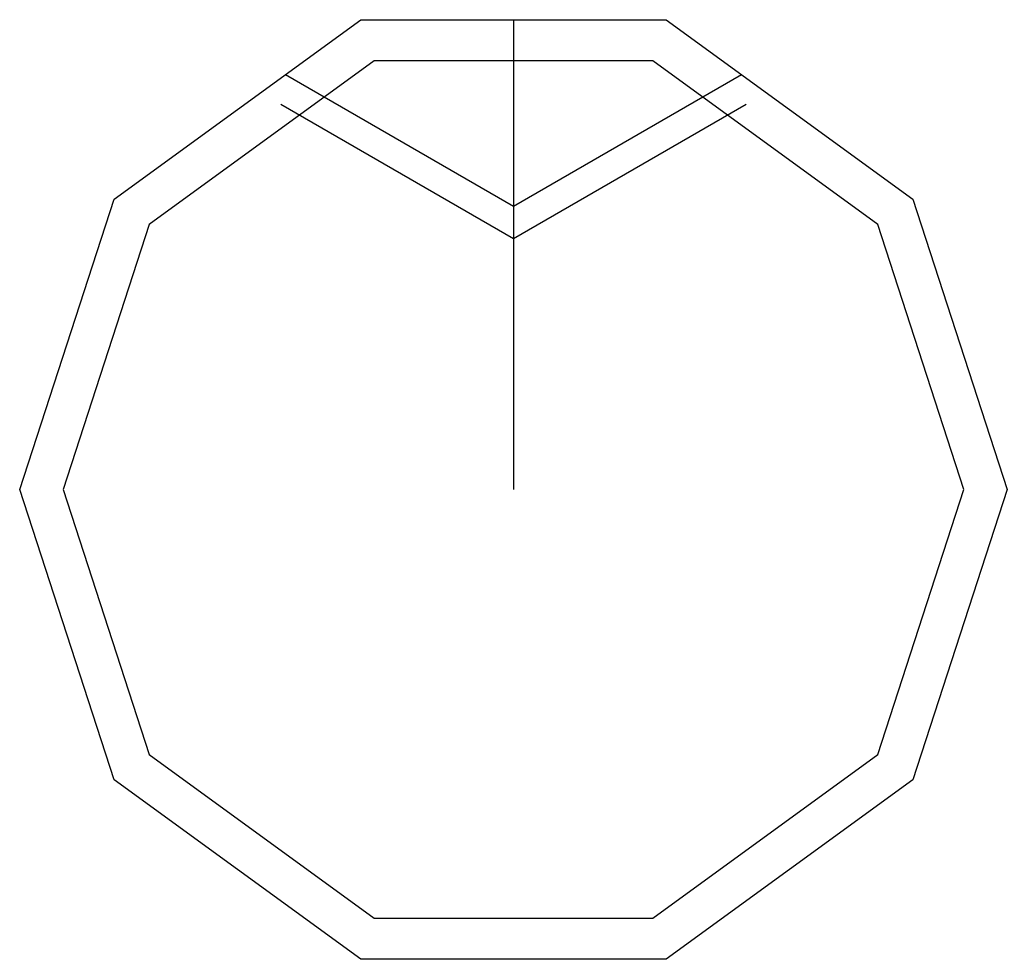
# Model space of a CAD drawing. Header units: millimetres. Extents: x -30 to 30, y -28.5 to 28.5.
import ezdxf

# ---------------------------------------------------------------- set-up
doc = ezdxf.new("R2010")
doc.units = ezdxf.units.MM

msp = doc.modelspace()

# ---------------------------------------------------------------- linework, layer by layer
for p, q in [((-24.271, 17.634), (-9.271, 28.532)), ((-9.271, 28.532), (9.271, 28.532)), ((0, 28.532), (0, 0)), ((9.271, 28.532), (24.271, 17.634)), ((-13.856, 25.2), (0, 17.2)), ((0, 17.2), (13.856, 25.2)), ((-30, 0), (-24.271, 17.634)), ((24.271, 17.634), (30, 0)), ((-24.271, -17.634), (-30, 0)), ((30, 0), (24.271, -17.634)), ((-9.271, -28.532), (-24.271, -17.634)), ((24.271, -17.634), (9.271, -28.532)), ((9.271, -28.532), (-9.271, -28.532))]:
    msp.add_line(p, q)
msp.add_lwpolyline([(-8.458, 26.032), (-22.144, 16.088), (-27.371, 0), (-22.144, -16.088), (-8.458, -26.032), (8.458, -26.032), (22.144, -16.088), (27.371, 0), (22.144, 16.088), (8.458, 26.032)], close=True)
msp.add_lwpolyline([(-14.139, 23.4), (0, 15.237), (14.139, 23.4)])

doc.saveas('drawing.dxf')
